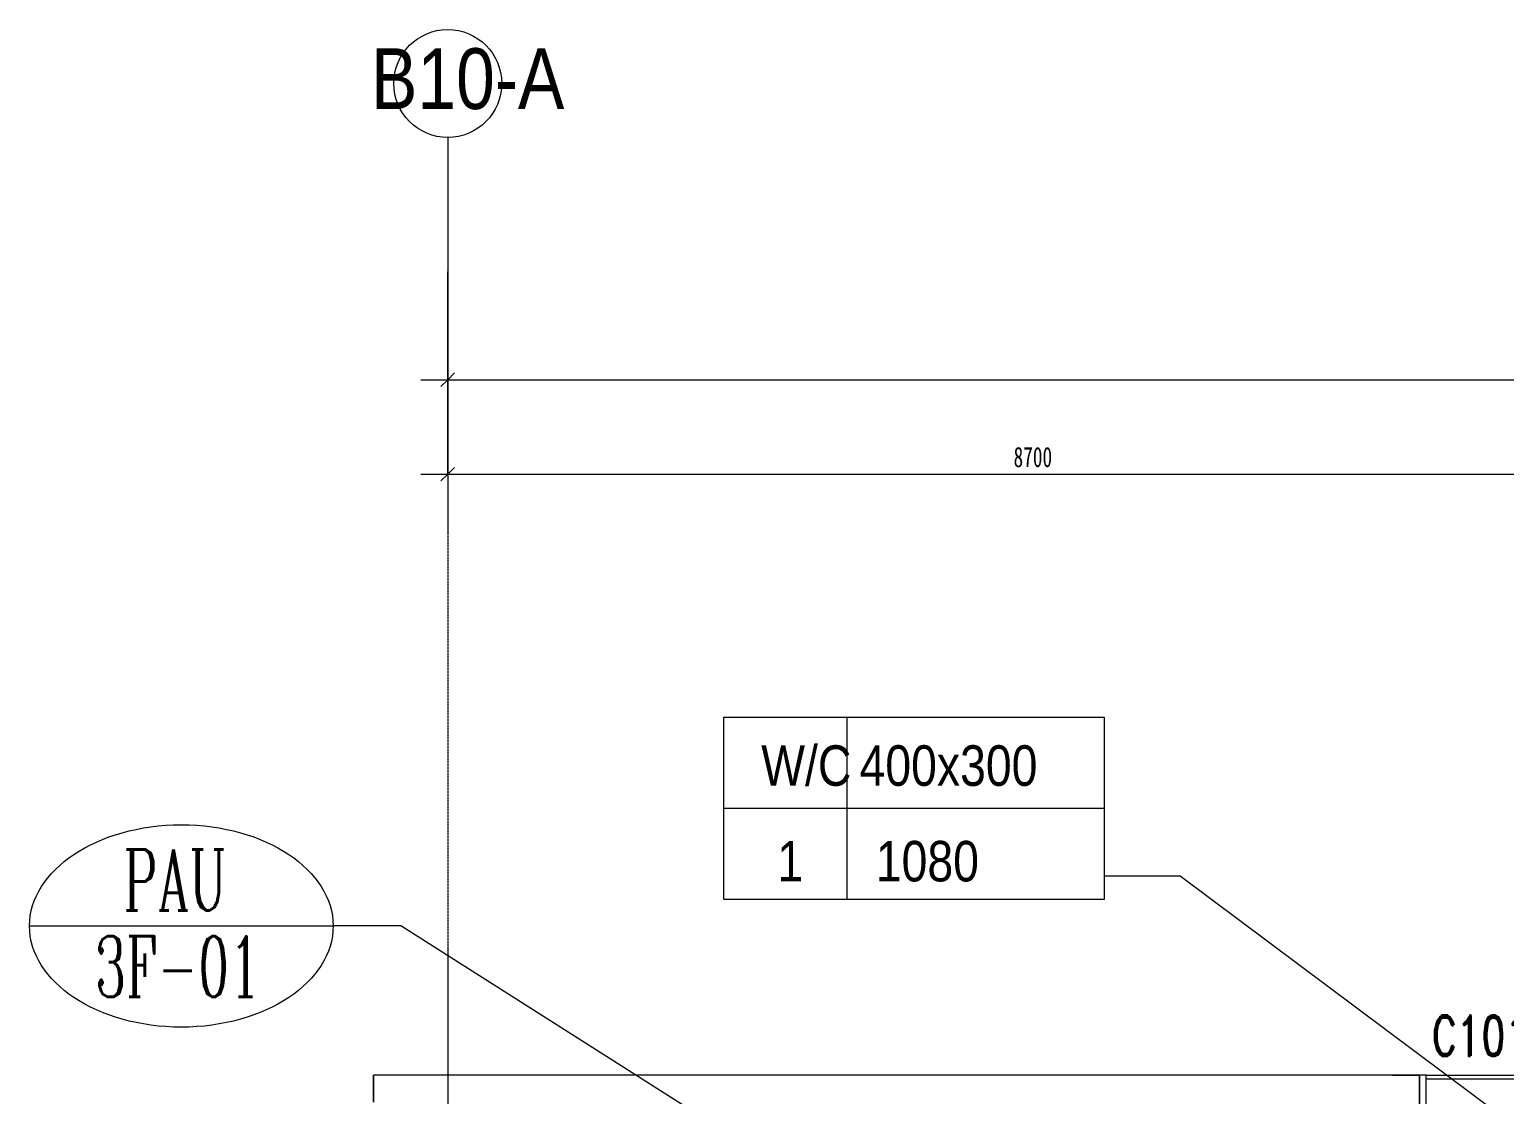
# Model space of a CAD drawing. Header units: millimetres. Extents: x 147619 to 200208, y -27981 to 8299.
# Drawn here: x 153501 to 164431, y 406 to 8299 of the extents above; entities that cross this region are included whole.
import ezdxf

# ---------------------------------------------------------------- set-up
doc = ezdxf.new("R2010")
doc.units = ezdxf.units.MM
doc.linetypes.add('轴网线', pattern=[22.24, 12.7, -3.18, 3.18, -3.18])
for name, color, linetype, lineweight in [('0-1', 7, 'Continuous', 5), ('A-ANNO-DIMS-100', 7, 'Continuous', 5), ('M-EQPM-IDEN', 7, 'Continuous', 5), ('M-HVAC-CDFF-IDEN', 7, 'Continuous', 5)]:
    doc.layers.add(name, color=color, linetype=linetype, lineweight=lineweight)
for name, color, linetype, lineweight, true_color in [('0-2', 7, 'Continuous', 5, 0x515151), ('A-ANNO-DIMS-1', 7, 'Continuous', 5, 0x5151ff), ('A-GLAZ-CWMG-1', 7, 'Continuous', 5, 0x515151), ('A-GLAZ-IDEN-1', 7, 'Continuous', 5, 0x515151), ('A-WALL-1', 7, 'Continuous', 5, 0x515151), ('M-EQPM-IDEN-1', 3, 'Continuous', 5, 0x00ff00), ('M-HVAC-CDFF-IDEN-1', 3, 'Continuous', 5, 0x00ff00), ('S-GRID-1', 7, '轴网线', 5, 0x5151ff), ('S-GRID-IDEN-1', 7, 'Continuous', 5, 0x515151), ('S-GRID-IDEN-2', 7, 'Continuous', 5, 0x5151ff)]:
    doc.layers.add(name, color=color, linetype=linetype, lineweight=lineweight, true_color=true_color)
doc.styles.add('Complex_1', font='complex_.ttf', dxfattribs={"width": 0.6, "height": 450})
doc.styles.add('RomanD', font='romand__.ttf', dxfattribs={"width": 0.7, "height": 300})
doc.styles.add('TJ_FangSong_Narrow', font='', dxfattribs={"height": 450})
doc.styles.add('TJ_FangSong_Narrow_1', font='', dxfattribs={"height": 300})
doc.styles.add('仿宋_1', font='', dxfattribs={"width": 0.7, "height": 150})
doc.styles.get('TJ_FangSong_Narrow').set_extended_font_data('TJ_FangSong_Narrow')
doc.styles.get('TJ_FangSong_Narrow_1').set_extended_font_data('TJ_FangSong_Narrow')
doc.styles.get('仿宋_1').set_extended_font_data('FangSong')
doc.dimstyles.new('对角线_-_1_5mm_仿宋_1', dxfattribs={"dimscale": 304.8, "dimtxt": 193.128667, "dimasz": 0.328084, "dimexe": 0.82021, "dimexo": 0.0625, "dimgap": 0.065617, "dimtad": 1, "dimdec": 0, "dimdsep": 46, "dimtxsty": '仿宋_1', "dimblk1": 'OBLIQUE', "dimblk2": 'OBLIQUE', "dimsah": 1, "dimcen": 0.09, "dimdle": 0.656168, "dimazin": 0, "dimtfac": 1, "dimtdec": 4, "dimtix": 1, "dimtmove": 0, "dimatfit": 3, "dimfxl": 2.624672, "dimfxlon": 1, "dimtvp": 1, "dimtolj": 1, "dimtzin": 0, "dimarcsym": 2})

# ---------------------------------------------------------------- blocks, each defined once
blk = doc.blocks.new('矩形竖梃 - 50_300mm 长方形-V189-10-003 三层空调通风平面图')
at = {"layer": 'A-GLAZ-CWMG-1'}
for p, q in [((-50, 0), (0, 0)), ((-50, -300), (-50, 0)), ((0, 0), (0, -300)), ((0, -300), (-50, -300))]:
    blk.add_line(p, q, dxfattribs=at)
blk = doc.blocks.new('矩形竖梃 - 30mm 正方形-1917557-10-003 三层空调通风平面图')
at = {"layer": 'A-GLAZ-CWMG-1'}
for p, q in [((163850, 520), (163850, 550)), ((163850, 550), (164950, 550)), ((164950, 550), (164950, 520)), ((164950, 520), (163850, 520))]:
    blk.add_line(p, q, dxfattribs=at)
blk = doc.blocks.new('DIMBLOCK11-10-003 三层空调通风平面图')
at = {"layer": 'A-ANNO-DIMS-100', "color": 173, "true_color": 0x5151ff, "transparency": 16777216}
for p, q in [((156600, 6504), (156600, 5454)), ((156600, 5704), (156600, 6504)), ((191400, 2583), (191400, 5954)), ((156400, 5704), (191600, 5704)), ((156600, 5704), (156550, 5654)), ((156600, 5704), (156650, 5754)), ((191400, 5704), (191350, 5654)), ((191400, 5704), (191450, 5754)), ((191400, 5704), (191400, 2583))]:
    blk.add_line(p, q, dxfattribs=at)
at = {"layer": 'A-ANNO-DIMS-100', "color": 0, "transparency": 16777216, "insert": (173804, 5906), "char_height": 150, "width": 471.59, "attachment_point": 1, "line_spacing_factor": 0.898273, "style": '仿宋_1'}
blk.add_mtext('34800', dxfattribs=at)
blk = doc.blocks.new('_Oblique')
at = {"color": 0, "linetype": 'ByBlock', "lineweight": -2}
blk.add_line((-0.5, -0.5), (0.5, 0.5), dxfattribs=at)
blk = doc.blocks.new('DIMBLOCK17-10-003 三层空调通风平面图')
at = {"layer": 'A-ANNO-DIMS-100', "color": 173, "true_color": 0x5151ff, "transparency": 16777216}
for p, q in [((156600, 5804), (156600, 4754)), ((156600, 5004), (156600, 5804)), ((165300, 5804), (165300, 4754)), ((165300, 5004), (165300, 5804)), ((156600, 5004), (156650, 5054)), ((165300, 5004), (165350, 5054)), ((156400, 5004), (165300, 5004)), ((156600, 5004), (156550, 4954)), ((165300, 5004), (165250, 4954))]:
    blk.add_line(p, q, dxfattribs=at)
at = {"layer": 'A-ANNO-DIMS-100', "color": 0, "transparency": 16777216, "insert": (160793, 5206), "char_height": 150, "width": 377.27, "attachment_point": 1, "line_spacing_factor": 0.898273, "style": '仿宋_1'}
blk.add_mtext('8700', dxfattribs=at)
blk = doc.blocks.new('轴网 - R4_0-512320-10-003 三层空调通风平面图')
at = {"layer": 'S-GRID-IDEN-2'}
blk.add_circle((0, 0), 4, dxfattribs=at)
blk = doc.blocks.new('TJ_设备标注-样式一 - 封闭式-586635-10-003 三层空调通风平面图')
at = {"layer": 'M-EQPM-IDEN'}
blk.add_line((-10.79, 0.2), (11.71, 0.2), dxfattribs=at)
blk.add_ellipse((0.46, 0.2), major_axis=(-11.25, 0), ratio=0.666667, dxfattribs=at)
blk = doc.blocks.new('TJ_风口标注-样式二3mm_风量是文字_ - 标准-2906964-10-003 三层空调通风平面图')
at = {"layer": 'M-HVAC-CDFF-IDEN'}
for p, q in [((-5.4, -9.21), (-5.4, 4.29)), ((-5.4, 4.29), (22.78, 4.29)), ((22.78, 4.29), (22.78, -9.21)), ((22.78, -9.21), (-5.4, -9.21))]:
    blk.add_line(p, q, dxfattribs=at)
at = {"layer": 'M-HVAC-CDFF-IDEN-1'}
for p, q in [((3.73, -9.21), (3.73, 4.29)), ((-5.4, -2.46), (22.78, -2.46))]:
    blk.add_line(p, q, dxfattribs=at)
blk = doc.blocks.new('YXQH_AR_B9-20_rvt-1-10-003 三层空调通风平面图')
at = {"layer": 'A-WALL-1'}
for p, q in [((163600, 550), (156050, 550)), ((156050, 550), (156050, 350)), ((156050, 350), (156050, 550)), ((163600, 550), (156050, 550)), ((163800, 550), (163600, 550)), ((163600, 550), (163800, 550)), ((163800, 250), (163800, 550))]:
    blk.add_line(p, q, dxfattribs=at)
at = {"layer": 'S-GRID-1'}
blk.add_line((156600, 7499.5), (156600, -27181.2), dxfattribs=at)
at = {"layer": '0-2', "xscale": 99.99999999999993, "yscale": 99.99999999999993, "zscale": 99.99999999999993, "rotation": 180}
blk.add_blockref('轴网 - R4_0-512320-10-003 三层空调通风平面图', (156600, 7899.5), dxfattribs=at)
at = {"layer": '0-2', "extrusion": (0, 0, -1)}
blk.add_blockref('矩形竖梃 - 50_300mm 长方形-V189-10-003 三层空调通风平面图', (-163800, 550), dxfattribs=at)
at = {"layer": '0-2'}
blk.add_blockref('矩形竖梃 - 30mm 正方形-1917557-10-003 三层空调通风平面图', (0, 0), dxfattribs=at)
at = {"layer": 'A-GLAZ-IDEN-1', "insert": (163890, 991.9), "char_height": 300, "width": 1217.763, "attachment_point": 1, "style": 'RomanD'}
blk.add_mtext('C1015', dxfattribs=at)
at = {"layer": 'S-GRID-IDEN-1', "insert": (156031.7, 8160), "char_height": 450, "width": 1370.886, "attachment_point": 1, "style": 'TJ_FangSong_Narrow'}
blk.add_mtext('B10-A', dxfattribs=at)
at = {"layer": 'A-ANNO-DIMS-1'}
for base, p1, p2, override, picture, middle in [((191400, 5704.1), (156600, 6504.1), (191400, 2583.4), {"dimpost": '<>', "dimfxl": 35020.16781}, 'DIMBLOCK11-10-003 三层空调通风平面图', (174000, 5800)), ((165300, 5004.1), (156600, 5804.1), (165300, 5804.1), {"dimpost": '<>', "dimfxl": 8700}, 'DIMBLOCK17-10-003 三层空调通风平面图', (160950, 5100))]:
    dim = blk.add_linear_dim(base=base, p1=p1, p2=p2, dimstyle='对角线_-_1_5mm_仿宋_1', override=override, dxfattribs=at)
    dim.commit()
    dim.dimension.update_dxf_attribs({"geometry": picture, "text_midpoint": middle})

msp = doc.modelspace()

# ---------------------------------------------------------------- linework, layer by layer
at = {"layer": 'M-EQPM-IDEN'}
for p, q in [((156252.5, 1655.1), (155751.3, 1655.1)), ((163802.8, -3134.4), (156252.5, 1655.1))]:
    msp.add_line(p, q, dxfattribs=at)
at = {"layer": 'M-HVAC-CDFF-IDEN'}
for p, q in [((162028, 2024.9), (161465.1, 2024.9)), ((164431, 227.7), (162028, 2024.9))]:
    msp.add_line(p, q, dxfattribs=at)

# ---------------------------------------------------------------- block references
at = {"layer": '0-1'}
msp.add_blockref('YXQH_AR_B9-20_rvt-1-10-003 三层空调通风平面图', (0, 0), dxfattribs=at)
at = {"layer": 'M-EQPM-IDEN', "xscale": 99.99999999999993, "yscale": 99.99999999999993, "zscale": 99.99999999999993}
msp.add_blockref('TJ_设备标注-样式一 - 封闭式-586635-10-003 三层空调通风平面图', (154579.8, 1635.1), dxfattribs=at)
at = {"layer": 'M-HVAC-CDFF-IDEN', "xscale": 99.99999999999993, "yscale": 99.99999999999993, "zscale": 99.99999999999993}
msp.add_blockref('TJ_风口标注-样式二3mm_风量是文字_ - 标准-2906964-10-003 三层空调通风平面图', (159186.8, 2773.3), dxfattribs=at)

# ---------------------------------------------------------------- texts
at = {"layer": 'M-EQPM-IDEN-1', "char_height": 450, "attachment_point": 1, "style": 'Complex_1'}
for s, insert, width in [('PAU', (154197.4, 2221), 1048.607), ('3F-01', (153985.6, 1579.3), 1563.291)]:
    msp.add_mtext(s, dxfattribs=dict(at, insert=insert, width=width))
at = {"layer": 'M-HVAC-CDFF-IDEN-1', "char_height": 300, "attachment_point": 1, "style": 'TJ_FangSong_Narrow_1'}
for s, insert, width in [('W/C', (158923.2, 2994), 456.962), ('400x300', (159651.5, 2994), 1258.649), ('\\fTJ_FangSong_Narrow|b0|i0|c134|p2|;1', (159042.2, 2285.4), 168.354), ('1080', (159772.1, 2285.4), 713.502)]:
    msp.add_mtext(s, dxfattribs=dict(at, insert=insert, width=width))

doc.saveas('drawing.dxf')
